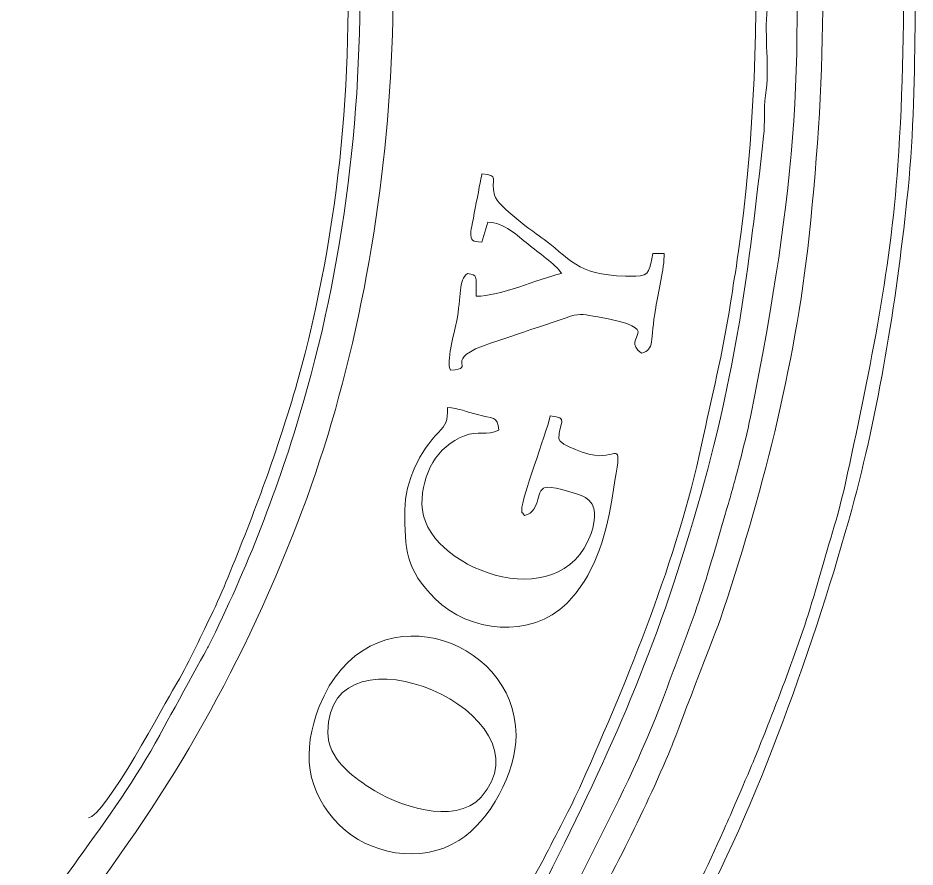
# Model space of a CAD drawing. Header units: inches. Extents: x -12.2 to 15.6, y -12.7 to 11.4.
# Drawn here: x 6.22 to 11.48, y -5.71 to -0.73 of the extents above; entities that cross this region are included whole.
import ezdxf

# ---------------------------------------------------------------- set-up
doc = ezdxf.new("R2010")
doc.units = ezdxf.units.IN
doc.header["$MEASUREMENT"] = 0
doc.layers.add('Layer 1', color=7, linetype='Continuous')

msp = doc.modelspace()

# ---------------------------------------------------------------- linework, layer by layer
at = {"layer": 'Layer 1', "color": 6, "lineweight": 9}
for points, knots in [([(7.5759, 2.5083), (7.5759, 2.5083), (8.189, 0.9757), (8.3685, -1.0496), (7.8566, -2.8681)], [0.941687345, 0.941687345, 0.941687345, 0.941687345, 0.941687355, 0.94292804, 0.94292804, 0.94292804, 0.94292804]), ([(7.8923, -2.9874), (7.8923, -2.9874), (8.4093, -1.2037), (8.3173, 0.829), (7.6499, 2.4987)], [0.47619048, 0.47619048, 0.47619048, 0.47619048, 0.47619049, 0.5, 0.5, 0.5, 0.5]), ([(10.2334, 2.0064), (10.2334, 2.0064), (10.5606, 0.6988), (10.632, -0.7653), (10.4431, -2.1113)], [0.16363636, 0.16363636, 0.16363636, 0.16363636, 0.16363637, 0.18181818, 0.18181818, 0.18181818, 0.18181818]), ([(8.1973, 1.3579), (8.1973, 1.3579), (8.6064, -0.2529), (8.43, -2.2673), (7.8314, -3.7622)], [0.72093023, 0.72093023, 0.72093023, 0.72093023, 0.72093024, 0.74418605, 0.74418605, 0.74418605, 0.74418605]), ([(11.3016, 1.0686), (11.3016, 1.0686), (11.4237, 0.2246), (11.4383, -0.7264), (11.3796, -1.5935)], [0.52459016, 0.52459016, 0.52459016, 0.52459016, 0.52459017, 0.54098361, 0.54098361, 0.54098361, 0.54098361]), ([(10.859, -2.0091), (10.859, -2.0091), (10.9662, -1.012), (10.9657, -0.1872), (10.8591, 0.8101)], [0.47368421, 0.47368421, 0.47368421, 0.47368421, 0.47368422, 0.49122807, 0.49122807, 0.49122807, 0.49122807]), ([(10.7443, 0.4112), (10.7443, 0.4112), (10.8385, -0.9855), (10.7916, -1.6833), (10.5153, -3.0695)], [0.68421053, 0.68421053, 0.68421053, 0.68421053, 0.68421054, 0.70175439, 0.70175439, 0.70175439, 0.70175439]), ([(11.4804, -0.1064), (11.4804, -0.1064), (11.4804, -0.1064), (11.4804, -0.7842), (11.4804, -0.7842)], [0.30263158, 0.30263158, 0.30263158, 0.30263158, 0.30263159, 0.31578947, 0.31578947, 0.31578947, 0.31578947]), ([(10.6041, -1.1859), (10.6041, -1.1859), (10.6288, -1.0225), (10.5949, -0.8414), (10.614, -0.6768)], [0.60377358, 0.60377358, 0.60377358, 0.60377358, 0.60377359, 0.62264151, 0.62264151, 0.62264151, 0.62264151]), ([(11.4804, -0.7842), (11.4804, -0.7842), (11.4779, -1.1271), (11.4678, -1.4714), (11.4331, -1.7975)], [0.31578947, 0.31578947, 0.31578947, 0.31578947, 0.31578948, 0.32894737, 0.32894737, 0.32894737, 0.32894737]), ([(10.592, -1.4245), (10.592, -1.4245), (10.6013, -1.3411), (10.5913, -1.2704), (10.6041, -1.1859)], [0.58490566, 0.58490566, 0.58490566, 0.58490566, 0.58490567, 0.60377358, 0.60377358, 0.60377358, 0.60377358]), ([(10.2042, -3.5941), (10.2042, -3.5941), (10.4323, -2.8017), (10.5027, -2.2301), (10.592, -1.4245)], [0.56603774, 0.56603774, 0.56603774, 0.56603774, 0.56603775, 0.58490566, 0.58490566, 0.58490566, 0.58490566]), ([(11.3796, -1.5935), (11.3796, -1.5935), (11.337, -2.2216), (11.2053, -2.846), (11.0722, -3.4591)], [0.54098361, 0.54098361, 0.54098361, 0.54098361, 0.54098362, 0.55737705, 0.55737705, 0.55737705, 0.55737705]), ([(8.9395, -1.6442), (8.9395, -1.6442), (8.9395, -1.6442), (8.875, -1.9842), (8.875, -1.9842)], [0.85714286, 0.85714286, 0.85714286, 0.85714286, 0.85714287, 0.9047619, 0.9047619, 0.9047619, 0.9047619]), ([(9.0137, -1.7707), (9.0137, -1.7707), (8.9884, -1.6748), (9.0478, -1.6532), (8.9395, -1.6442)], [0.80952381, 0.80952381, 0.80952381, 0.80952381, 0.80952382, 0.85714286, 0.85714286, 0.85714286, 0.85714286]), ([(9.305, -2.031), (9.305, -2.031), (9.2484, -1.9888), (9.0308, -1.8357), (9.0137, -1.7707)], [0.76190476, 0.76190476, 0.76190476, 0.76190476, 0.76190477, 0.80952381, 0.80952381, 0.80952381, 0.80952381]), ([(11.4331, -1.7975), (11.4331, -1.7975), (11.3682, -2.4069), (11.2664, -3.0403), (11.1092, -3.6132)], [0.32894737, 0.32894737, 0.32894737, 0.32894737, 0.32894738, 0.34210526, 0.34210526, 0.34210526, 0.34210526]), ([(8.9753, -1.9291), (8.9753, -1.9291), (9.0716, -1.9306), (9.1484, -2.0068), (9.2109, -2.0582)], [0.04761905, 0.04761905, 0.04761905, 0.04761905, 0.04761906, 0.0952381, 0.0952381, 0.0952381, 0.0952381]), ([(8.875, -1.9842), (8.875, -1.9842), (8.8736, -2.0424), (8.8835, -2.0407), (8.9395, -2.0454)], [0.9047619, 0.9047619, 0.9047619, 0.9047619, 0.90476191, 1, 1, 1, 1]), ([(9.9425, -2.1122), (9.9425, -2.1122), (9.9222, -2.1996), (9.9295, -2.246), (9.8422, -2.246), (9.8422, -2.246), (9.5027, -2.246), (9.4892, -2.1682), (9.305, -2.031)], [0.66666667, 0.66666667, 0.66666667, 0.66666667, 0.66666668, 0.71428571, 0.71428571, 0.71428571, 0.71428572, 0.76190476, 0.76190476, 0.76190476, 0.76190476]), ([(10.3374, -4.2622), (10.3374, -4.2622), (10.5787, -3.538), (10.7748, -2.7923), (10.859, -2.0091)], [0.45614035, 0.45614035, 0.45614035, 0.45614035, 0.45614036, 0.47368421, 0.47368421, 0.47368421, 0.47368421]), ([(9.2109, -2.0582), (9.2109, -2.0582), (9.2701, -2.107), (9.3703, -2.1735), (9.4076, -2.2293)], [0.0952381, 0.0952381, 0.0952381, 0.0952381, 0.09523811, 0.14285714, 0.14285714, 0.14285714, 0.14285714]), ([(10.0094, -2.1122), (10.0094, -2.1122), (10.0094, -2.1122), (9.9425, -2.1122), (9.9425, -2.1122)], [0.61904762, 0.61904762, 0.61904762, 0.61904762, 0.61904763, 0.66666667, 0.66666667, 0.66666667, 0.66666667]), ([(9.9592, -2.4298), (9.9592, -2.4298), (9.9744, -2.3391), (10.0094, -2.2022), (10.0094, -2.1122)], [0.57142857, 0.57142857, 0.57142857, 0.57142857, 0.57142858, 0.61904762, 0.61904762, 0.61904762, 0.61904762]), ([(10.4431, -2.1113), (10.4431, -2.1113), (10.4298, -2.2056), (10.4109, -2.3199), (10.3985, -2.4011)], [0.18181818, 0.18181818, 0.18181818, 0.18181818, 0.18181819, 0.2, 0.2, 0.2, 0.2]), ([(8.8559, -2.2293), (8.8559, -2.2293), (8.7984, -2.2714), (8.8226, -2.3553), (8.7907, -2.5151)], [0.23809524, 0.23809524, 0.23809524, 0.23809524, 0.23809525, 0.28571429, 0.28571429, 0.28571429, 0.28571429]), ([(8.9061, -2.363), (8.9061, -2.363), (8.9061, -2.2297), (8.9147, -2.2449), (8.8559, -2.2293)], [0.19047619, 0.19047619, 0.19047619, 0.19047619, 0.1904762, 0.23809524, 0.23809524, 0.23809524, 0.23809524]), ([(9.4076, -2.2293), (9.4076, -2.2293), (9.2623, -2.2631), (9.0488, -2.363), (8.9061, -2.363)], [0.14285714, 0.14285714, 0.14285714, 0.14285714, 0.14285715, 0.19047619, 0.19047619, 0.19047619, 0.19047619]), ([(10.3985, -2.4011), (10.3985, -2.4011), (10.3543, -2.6927), (10.2869, -2.9585), (10.2283, -3.2337)], [0.2, 0.2, 0.2, 0.2, 0.20000001, 0.21818182, 0.21818182, 0.21818182, 0.21818182]), ([(9.4599, -2.4808), (9.4599, -2.4808), (9.5216, -2.4614), (9.5426, -2.4702), (9.6201, -2.4843)], [0.42857143, 0.42857143, 0.42857143, 0.42857143, 0.42857144, 0.47619048, 0.47619048, 0.47619048, 0.47619048]), ([(9.8756, -2.6973), (9.8756, -2.6973), (9.9561, -2.6758), (9.9257, -2.629), (9.9592, -2.4298)], [0.52380952, 0.52380952, 0.52380952, 0.52380952, 0.52380953, 0.57142857, 0.57142857, 0.57142857, 0.57142857]), ([(8.7907, -2.5151), (8.7907, -2.5151), (8.7752, -2.593), (8.7295, -2.7431), (8.7556, -2.7976)], [0.28571429, 0.28571429, 0.28571429, 0.28571429, 0.2857143, 0.33333333, 0.33333333, 0.33333333, 0.33333333]), ([(8.9959, -2.6367), (8.9959, -2.6367), (8.9959, -2.6367), (9.4599, -2.4808), (9.4599, -2.4808)], [0.38095238, 0.38095238, 0.38095238, 0.38095238, 0.38095239, 0.42857143, 0.42857143, 0.42857143, 0.42857143]), ([(9.6201, -2.4843), (9.6201, -2.4843), (10.0437, -2.5609), (9.7383, -2.5967), (9.8756, -2.6973)], [0.47619048, 0.47619048, 0.47619048, 0.47619048, 0.47619049, 0.52380952, 0.52380952, 0.52380952, 0.52380952]), ([(8.7556, -2.7976), (8.7556, -2.7976), (8.925, -2.7835), (8.6836, -2.739), (8.9959, -2.6367)], [0.33333333, 0.33333333, 0.33333333, 0.33333333, 0.33333334, 0.38095238, 0.38095238, 0.38095238, 0.38095238]), ([(7.8566, -2.8681), (7.8566, -2.8681), (7.7448, -3.2651), (7.6039, -3.6358), (7.4494, -4.0154)], [0.94292804, 0.94292804, 0.94292804, 0.94292804, 0.94292805, 0.944168734, 0.944168734, 0.944168734, 0.944168734]), ([(7.3347, -4.4189), (7.3347, -4.4189), (7.5632, -3.9618), (7.7481, -3.4847), (7.8923, -2.9874)], [0.45238095, 0.45238095, 0.45238095, 0.45238095, 0.45238096, 0.47619048, 0.47619048, 0.47619048, 0.47619048]), ([(8.7389, -3.0149), (8.7389, -3.0149), (8.7389, -3.1001), (8.7291, -3.1169), (8.685, -3.1616)], [0.84210526, 0.84210526, 0.84210526, 0.84210526, 0.84210527, 0.89473684, 0.89473684, 0.89473684, 0.89473684]), ([(8.9135, -3.0576), (8.9135, -3.0576), (8.8515, -3.0411), (8.8039, -3.0203), (8.7389, -3.0149)], [0.78947368, 0.78947368, 0.78947368, 0.78947368, 0.78947369, 0.84210526, 0.84210526, 0.84210526, 0.84210526]), ([(9.0398, -3.1486), (9.0398, -3.1486), (9.0327, -3.0625), (9.0025, -3.0814), (8.9135, -3.0576)], [0.73684211, 0.73684211, 0.73684211, 0.73684211, 0.73684212, 0.78947368, 0.78947368, 0.78947368, 0.78947368]), ([(9.3407, -3.065), (9.3407, -3.065), (9.3138, -3.1805), (9.1736, -3.5445), (9.1736, -3.6166)], [0.31578947, 0.31578947, 0.31578947, 0.31578947, 0.31578948, 0.36842105, 0.36842105, 0.36842105, 0.36842105]), ([(9.3909, -3.1987), (9.3909, -3.1987), (9.3909, -3.1023), (9.4548, -3.0745), (9.3407, -3.065)], [0.26315789, 0.26315789, 0.26315789, 0.26315789, 0.2631579, 0.31578947, 0.31578947, 0.31578947, 0.31578947]), ([(10.5153, -3.0695), (10.5153, -3.0695), (10.4967, -3.163), (10.4747, -3.2442), (10.4508, -3.3392)], [0.70175439, 0.70175439, 0.70175439, 0.70175439, 0.7017544, 0.71929825, 0.71929825, 0.71929825, 0.71929825]), ([(8.8383, -3.1811), (8.8383, -3.1811), (8.914, -3.1515), (8.9711, -3.1815), (9.0398, -3.1486)], [0.68421053, 0.68421053, 0.68421053, 0.68421053, 0.68421054, 0.73684211, 0.73684211, 0.73684211, 0.73684211]), ([(8.685, -3.1616), (8.685, -3.1616), (8.5803, -3.2678), (8.4882, -3.4472), (8.4882, -3.6166)], [0.8947368, 0.8947368, 0.8947368, 0.8947368, 0.8947369, 1, 1, 1, 1]), ([(9.5799, -3.7552), (9.5799, -3.7552), (9.4037, -4.2654), (8.5885, -3.9509), (8.5885, -3.5832), (8.5885, -3.5832), (8.5885, -3.4042), (8.6746, -3.2453), (8.8383, -3.1811)], [0.5789474, 0.5789474, 0.5789474, 0.5789474, 0.5789474, 0.6315789, 0.6315789, 0.6315789, 0.631579, 0.6842105, 0.6842105, 0.6842105, 0.6842105]), ([(9.6249, -3.299), (9.6249, -3.299), (9.5747, -3.299), (9.3909, -3.2359), (9.3909, -3.1987)], [0.21052632, 0.21052632, 0.21052632, 0.21052632, 0.21052633, 0.26315789, 0.26315789, 0.26315789, 0.26315789]), ([(9.7013, -3.5593), (9.7013, -3.5593), (9.761, -3.1974), (9.7571, -3.299), (9.6249, -3.299)], [0.15789474, 0.15789474, 0.15789474, 0.15789474, 0.15789475, 0.21052632, 0.21052632, 0.21052632, 0.21052632]), ([(10.2283, -3.2337), (10.2283, -3.2337), (10.0859, -3.9023), (9.8008, -4.5995), (9.5244, -5.221)], [0.21818182, 0.21818182, 0.21818182, 0.21818182, 0.21818183, 0.23636364, 0.23636364, 0.23636364, 0.23636364]), ([(10.4508, -3.3392), (10.4508, -3.3392), (10.4248, -3.4428), (10.4032, -3.5187), (10.3752, -3.6146)], [0.71929825, 0.71929825, 0.71929825, 0.71929825, 0.71929826, 0.73684211, 0.73684211, 0.73684211, 0.73684211]), ([(11.0722, -3.4591), (11.0722, -3.4591), (11.0294, -3.6562), (10.9647, -3.8443), (10.9156, -4.0213)], [0.55737705, 0.55737705, 0.55737705, 0.55737705, 0.55737706, 0.57377049, 0.57377049, 0.57377049, 0.57377049]), ([(9.1903, -3.65), (9.1903, -3.65), (9.2942, -3.6223), (9.2487, -3.4829), (9.324, -3.4829)], [0.42105263, 0.42105263, 0.42105263, 0.42105263, 0.42105264, 0.47368421, 0.47368421, 0.47368421, 0.47368421]), ([(9.324, -3.4829), (9.324, -3.4829), (9.3725, -3.4829), (9.5166, -3.5231), (9.5476, -3.5436)], [0.47368421, 0.47368421, 0.47368421, 0.47368421, 0.47368422, 0.52631579, 0.52631579, 0.52631579, 0.52631579]), ([(9.4375, -4.1647), (9.4375, -4.1647), (9.5935, -4.0079), (9.6641, -3.7853), (9.7013, -3.5593)], [0.10526316, 0.10526316, 0.10526316, 0.10526316, 0.10526317, 0.15789474, 0.15789474, 0.15789474, 0.15789474]), ([(9.5476, -3.5436), (9.5476, -3.5436), (9.6163, -3.589), (9.6104, -3.6668), (9.5799, -3.7552)], [0.52631579, 0.52631579, 0.52631579, 0.52631579, 0.5263158, 0.57894737, 0.57894737, 0.57894737, 0.57894737]), ([(9.1736, -3.6166), (9.1736, -3.6166), (9.1736, -3.647), (9.1725, -3.6184), (9.1903, -3.65)], [0.36842105, 0.36842105, 0.36842105, 0.36842105, 0.36842106, 0.42105263, 0.42105263, 0.42105263, 0.42105263]), ([(9.3186, -5.7842), (9.3186, -5.7842), (9.7076, -5.0057), (9.9561, -4.4558), (10.2042, -3.5941)], [0.54716981, 0.54716981, 0.54716981, 0.54716981, 0.54716982, 0.56603774, 0.56603774, 0.56603774, 0.56603774]), ([(11.1092, -3.6132), (11.1092, -3.6132), (10.9058, -4.355), (10.549, -5.3767), (10.1652, -6.0624)], [0.34210526, 0.34210526, 0.34210526, 0.34210526, 0.34210527, 0.35526316, 0.35526316, 0.35526316, 0.35526316]), ([(10.3752, -3.6146), (10.3752, -3.6146), (10.3229, -3.7939), (10.2693, -3.9813), (10.2122, -4.1537)], [0.73684211, 0.73684211, 0.73684211, 0.73684211, 0.73684212, 0.75438596, 0.75438596, 0.75438596, 0.75438596]), ([(7.8314, -3.7622), (7.8314, -3.7622), (7.4561, -4.6997), (7.0463, -5.3678), (6.4393, -6.1479)], [0.74418605, 0.74418605, 0.74418605, 0.74418605, 0.74418606, 0.76744186, 0.76744186, 0.76744186, 0.76744186]), ([(7.4494, -4.0154), (7.4494, -4.0154), (7.4236, -4.0789), (7.3832, -4.1713), (7.3517, -4.2353)], [0.944168734, 0.944168734, 0.944168734, 0.944168734, 0.944168744, 0.945409429, 0.945409429, 0.945409429, 0.945409429]), ([(10.9156, -4.0213), (10.9156, -4.0213), (10.8135, -4.3894), (10.6772, -4.7278), (10.5371, -5.0803)], [0.57377049, 0.57377049, 0.57377049, 0.57377049, 0.5737705, 0.59016393, 0.59016393, 0.59016393, 0.59016393]), ([(8.6675, -4.1393), (8.6675, -4.1393), (8.862, -4.333), (9.2285, -4.3747), (9.4375, -4.1647)], [0.05263158, 0.05263158, 0.05263158, 0.05263158, 0.05263159, 0.10526316, 0.10526316, 0.10526316, 0.10526316]), ([(10.2122, -4.1537), (10.2122, -4.1537), (10.1556, -4.3247), (10.0865, -4.4926), (10.0281, -4.6549)], [0.75438596, 0.75438596, 0.75438596, 0.75438596, 0.75438597, 0.77192982, 0.77192982, 0.77192982, 0.77192982]), ([(7.3517, -4.2353), (7.3517, -4.2353), (7.2865, -4.3676), (7.2131, -4.5312), (7.1374, -4.6562)], [0.945409429, 0.945409429, 0.945409429, 0.945409429, 0.945409439, 0.946650124, 0.946650124, 0.946650124, 0.946650124]), ([(10.05, -5.0111), (10.05, -5.0111), (10.05, -5.0111), (10.3374, -4.2622), (10.3374, -4.2622)], [0.43859649, 0.43859649, 0.43859649, 0.43859649, 0.4385965, 0.45614035, 0.45614035, 0.45614035, 0.45614035]), ([(7.0505, -4.9371), (7.0505, -4.9371), (7.0505, -4.9371), (7.3347, -4.4189), (7.3347, -4.4189)], [0.42857143, 0.42857143, 0.42857143, 0.42857143, 0.42857144, 0.45238095, 0.45238095, 0.45238095, 0.45238095]), ([(7.1374, -4.6562), (7.1374, -4.6562), (7.0949, -4.7263), (6.7253, -5.4218), (6.6326, -5.4218)], [0.946650124, 0.946650124, 0.946650124, 0.946650124, 0.946650134, 0.947890819, 0.947890819, 0.947890819, 0.947890819]), ([(10.0281, -4.6549), (10.0281, -4.6549), (9.9093, -4.9845), (9.7533, -5.2988), (9.597, -5.6113)], [0.77192982, 0.77192982, 0.77192982, 0.77192982, 0.77192983, 0.78947368, 0.78947368, 0.78947368, 0.78947368]), ([(7.9863, -4.7696), (7.9863, -4.7696), (7.8831, -5.0307), (7.9059, -5.2695), (8.1075, -5.4682)], [0.2, 0.2, 0.2, 0.2, 0.2, 0.4, 0.4, 0.4, 0.4]), ([(6.5729, -5.6629), (6.5729, -5.6629), (6.7443, -5.4253), (6.9127, -5.1923), (7.0505, -4.9371)], [0.4047619, 0.4047619, 0.4047619, 0.4047619, 0.40476191, 0.42857143, 0.42857143, 0.42857143, 0.42857143]), ([(8.2806, -5.245), (8.2806, -5.245), (8.1792, -5.1785), (8.0368, -5.0756), (8.0368, -4.9204)], [0.5, 0.5, 0.5, 0.5, 0.5, 1, 1, 1, 1]), ([(8.8055, -5.5552), (8.8055, -5.5552), (8.9886, -5.4392), (9.1401, -5.1593), (9.1401, -4.9371)], [0.6, 0.6, 0.6, 0.6, 0.6, 1, 1, 1, 1]), ([(9.4802, -6.1631), (9.4802, -6.1631), (9.6848, -5.7883), (9.8846, -5.4081), (10.05, -5.0111)], [0.42105263, 0.42105263, 0.42105263, 0.42105263, 0.42105264, 0.43859649, 0.43859649, 0.43859649, 0.43859649]), ([(10.5371, -5.0803), (10.5371, -5.0803), (10.5371, -5.0803), (10.3716, -5.4665), (10.3716, -5.4665)], [0.59016393, 0.59016393, 0.59016393, 0.59016393, 0.59016394, 0.60655738, 0.60655738, 0.60655738, 0.60655738]), ([(8.9354, -5.3007), (8.9354, -5.3007), (8.7786, -5.4749), (8.4347, -5.346), (8.2806, -5.245)], [0.25, 0.25, 0.25, 0.25, 0.25, 0.5, 0.5, 0.5, 0.5]), ([(9.5244, -5.221), (9.5244, -5.221), (9.4588, -5.3685), (9.3766, -5.516), (9.3017, -5.667)], [0.23636364, 0.23636364, 0.23636364, 0.23636364, 0.23636365, 0.25454545, 0.25454545, 0.25454545, 0.25454545]), ([(8.1075, -5.4682), (8.1075, -5.4682), (8.2724, -5.6307), (8.5766, -5.7003), (8.8055, -5.5552)], [0.4, 0.4, 0.4, 0.4, 0.4, 0.6, 0.6, 0.6, 0.6]), ([(10.3716, -5.4665), (10.3716, -5.4665), (10.2805, -5.6619), (10.1836, -5.8889), (10.073, -6.0705)], [0.60655738, 0.60655738, 0.60655738, 0.60655738, 0.60655739, 0.62295082, 0.62295082, 0.62295082, 0.62295082]), ([(9.597, -5.6113), (9.597, -5.6113), (9.3884, -6.0285), (9.157, -6.4174), (8.9031, -6.8062)], [0.78947368, 0.78947368, 0.78947368, 0.78947368, 0.78947369, 0.80701754, 0.80701754, 0.80701754, 0.80701754]), ([(6.2189, -6.1114), (6.2189, -6.1114), (6.3504, -5.97), (6.4595, -5.8201), (6.5729, -5.6629)], [0.38095238, 0.38095238, 0.38095238, 0.38095238, 0.38095239, 0.4047619, 0.4047619, 0.4047619, 0.4047619]), ([(9.3017, -5.667), (9.3017, -5.667), (9.3017, -5.667), (9.0618, -6.0957), (9.0618, -6.0957)], [0.25454545, 0.25454545, 0.25454545, 0.25454545, 0.25454546, 0.27272727, 0.27272727, 0.27272727, 0.27272727])]:
    msp.add_open_spline(points, degree=3, knots=knots, dxfattribs=at)
for points in [[(8.9395, -2.0454), (8.9395, -2.0454), (8.9753, -1.9291), (8.9753, -1.9291)], [(8.4882, -3.6166), (8.4882, -3.8491), (8.4914, -3.9638), (8.6675, -4.1393)], [(9.1401, -4.9371), (9.1401, -4.3572), (8.2651, -4.064), (7.9863, -4.7696)], [(8.0368, -4.9204), (8.0368, -4.2397), (9.3719, -4.8161), (8.9354, -5.3007)]]:
    msp.add_open_spline(points, degree=3, dxfattribs=at)

doc.saveas('drawing.dxf')
